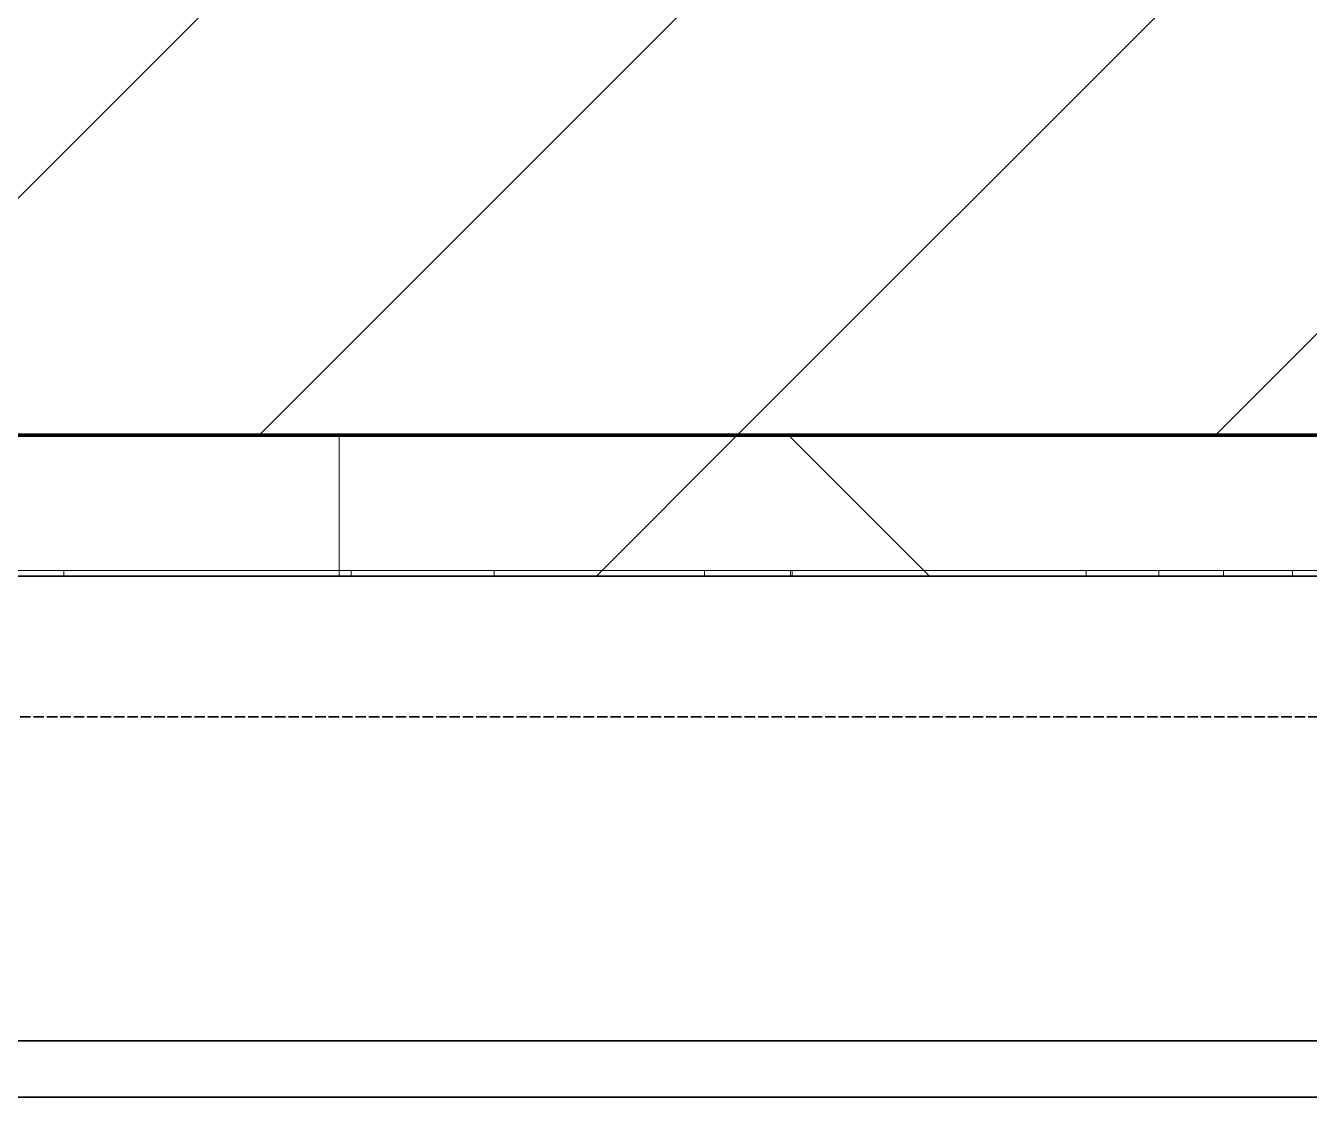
# Model space of a CAD drawing. Header units: millimetres. Extents: x -920231 to -841213, y -17301 to 22361.
# Drawn here: x -868093.6 to -867638, y 9302 to 9682.4 of the extents above; entities that cross this region are included whole.
import ezdxf

# ---------------------------------------------------------------- set-up
doc = ezdxf.new("R2010")
doc.units = ezdxf.units.MM
doc.linetypes.add('- SOM Dash 1_8_', pattern=[4.7625, 3.175, -1.5875])
for name, color, linetype, lineweight in [('A-GLAZ-CURT', 2, 'Continuous', 9), ('A-WALL', 5, 'Continuous', 35), ('A-WALL-FNSH', 2, 'Continuous', 35), ('A-WALL-PATT', 1, 'Continuous', 35), ('I-WALL-E', 2, 'Continuous', 35)]:
    doc.layers.add(name, color=color, linetype=linetype, lineweight=lineweight)

# ---------------------------------------------------------------- blocks, each defined once
blk = doc.blocks.new('PPLS-PP19_Custom Tile Pattern - Custom Tile Pattern-V50-4230-01 ENLARGED MULTI-PURPOSE LEVEL - REFLECTED CEILING PLAN - SHEET 1')
at = {"layer": 'A-GLAZ-CURT'}
for p, q in [((-63.81, 0), (-38.36, 0)), ((-38.36, 0), (-38.36, -2)), ((-13.88, 0), (9.01, 0)), ((-13.88, -2), (-13.88, 0)), ((9.01, 0), (9.01, -2)), ((34.85, 0), (139.22, 0)), ((34.85, -2), (34.85, 0)), ((139.22, 0), (139.22, -2)), ((170.29, 0), (245.04, 0)), ((170.29, -2), (170.29, 0)), ((195.99, 0), (213.31, 0)), ((213.31, 0), (195.99, 0)), ((230.06, 0), (300, 0)), ((245.04, 0), (245.04, -2)), ((295.8, 0), (300, 0)), ((295.8, -2), (295.8, 0)), ((300, 0), (300, -2)), ((-300, -2), (300, -2)), ((-38.36, -2), (-63.81, -2)), ((9.01, -2), (-13.88, -2)), ((139.22, -2), (34.85, -2)), ((139.77, 0), (139.77, -2)), ((245.04, -2), (170.29, -2)), ((300, -2), (295.8, -2)), ((300, -2), (300, -50)), ((300, -50), (-300, -50))]:
    blk.add_line(p, q, dxfattribs=at)
for points, knots in [([(-115.82, 0), (-114.96, 0), (-110.41, 0), (-96.78, 0), (-71.33, 0), (-42.53, 0), (-17.63, 0), (-8.1, 0), (-7.09, 0)], [-5724.064692, -5724.064692, -5724.064692, -5724.064692, -5430.283136, -5103.229623, -4799.173296, -4065.652676, -3589.737505, -3531.869704, -3531.869704, -3531.869704, -3531.869704]), ([(-29.03, 0), (-33.97, 0), (-43.74, 0), (-56.37, 0), (-71.58, 0), (-75.91, 0), (-78.79, 0)], [-2680.714891, -2680.714891, -2680.714891, -2680.714891, -2413.671296, -2161.752162, -2006.592567, -1650.423067, -1650.423067, -1650.423067, -1650.423067]), ([(-6.98, 0), (-7.37, 0), (-14.84, 0), (-25.64, 0), (-40, 0), (-56.24, 0), (-69.62, 0), (-76.67, 0), (-78.77, 0)], [-2540.223652, -2540.223652, -2540.223652, -2540.223652, -2518.50168, -2125.455881, -1792.521578, -1466.981642, -1208.454564, -1098.980315, -1098.980315, -1098.980315, -1098.980315]), ([(-78.76, 0), (-74.65, 0), (-62.97, 0), (-48.14, 0), (-36.49, 0), (-33.57, 0), (-29.94, 0), (-28.57, 0)], [-1274.333717, -1274.333717, -1274.333717, -1274.333717, -1073.56893, -651.549973, -296.515819, -83.513472, 0, 0, 0, 0]), ([(-78.48, 0), (-72.44, 0), (-61.77, 0), (-54.4, 0), (-48.53, 0), (-30.79, 0), (-18.03, 0), (8.61, 0), (15.02, 0), (22.91, 0), (31, 0), (39.04, 0), (51.19, 0), (58.74, 0), (61.34, 0), (61.45, 0)], [-4359.181107, -4359.181107, -4359.181107, -4359.181107, -4008.285538, -3689.699207, -3546.54457, -3315.260113, -2864.387349, -2439.246196, -2084.094819, -1956.422387, -1818.904206, -1645.594513, -1443.202566, -1228.752106, -1120.932285, -1120.932285, -1120.932285, -1120.932285]), ([(-36.33, 0), (-36.43, 0), (-37.27, 0), (-45.02, 0), (-46.13, 0), (-60.59, 0), (-72.27, 0), (-78.11, 0)], [-1855.773136, -1855.773136, -1855.773136, -1855.773136, -1810.870157, -1672.078046, -1405.135169, -1060.00838, -740.068933, -740.068933, -740.068933, -740.068933]), ([(-26.75, 0), (-27.82, 0), (-36.18, 0), (-52.86, 0), (-68.54, 0), (-77.81, 0)], [-8718.362214, -8718.362214, -8718.362214, -8718.362214, -8532.293389, -8073.216054, -7555.913918, -7555.913918, -7555.913918, -7555.913918]), ([(-6.94, 0), (-8.39, 0), (-24.18, 0), (-47.42, 0), (-65.35, 0), (-66.28, 0), (-66.31, 0)], [-3822.16526, -3822.16526, -3822.16526, -3822.16526, -3745.412743, -2981.410125, -2542.574734, -2526.906796, -2526.906796, -2526.906796, -2526.906796]), ([(-65.47, 0), (-65.27, 0), (-62.78, 0), (-55.26, 0), (-43.47, 0), (-38.36, 0)], [-2362.748727, -2362.748727, -2362.748727, -2362.748727, -2315.303971, -1809.437387, -1213.642243, -1213.642243, -1213.642243, -1213.642243]), ([(-63.63, 0), (-61.49, 0), (-57.39, 0), (-54.49, 0), (-45.2, 0), (-40.79, 0), (-40.46, 0), (-40.44, 0)], [-2969.237017, -2969.237017, -2969.237017, -2969.237017, -2851.217951, -2734.127174, -2474.780881, -2410.990208, -2350.645972, -2350.645972, -2350.645972, -2350.645972]), ([(-51.83, 0), (-51.83, 0), (-51.78, 0), (-47.4, 0), (-46.01, 0), (-40.22, 0), (-36.78, 0)], [-632.814994, -632.814994, -632.814994, -632.814994, -627.965721, -508.377888, -260.442412, 0, 0, 0, 0]), ([(-6.94, 0), (-11.93, 0), (-21.73, 0), (-32.81, 0), (-44.85, 0), (-51.43, 0), (-51.79, 0)], [-1544.616638, -1544.616638, -1544.616638, -1544.616638, -1290.787923, -1039.307308, -819.71621, -644.910881, -644.910881, -644.910881, -644.910881]), ([(-36.78, 0), (-32.43, 0), (-22.7, 0), (-12.14, 0), (-6.95, 0)], [-6191.144455, -6191.144455, -6191.144455, -6191.144455, -5862.463379, -5564.703096, -5564.703096, -5564.703096, -5564.703096]), ([(-36.29, 0), (-36.29, 0), (-34.66, 0), (-28.88, 0), (-26.95, 0), (-26.54, 0)], [-9150.272121, -9150.272121, -9150.272121, -9150.272121, -9057.163041, -8919.836787, -8834.607043, -8834.607043, -8834.607043, -8834.607043]), ([(30.82, 0), (29.27, 0), (20.14, 0), (3.54, 0), (-16.58, 0), (-34.76, 0), (-36.04, 0)], [-10462.034656, -10462.034656, -10462.034656, -10462.034656, -10363.088938, -9884.23066, -9424.652049, -9182.880979, -9182.880979, -9182.880979, -9182.880979]), ([(-33.34, 0), (-33.34, 0), (-32.93, 0), (-31.16, 0), (-30.52, 0)], [-2415.024266, -2415.024266, -2415.024266, -2415.024266, -2357.633367, -2323.618664, -2323.618664, -2323.618664, -2323.618664]), ([(-7.08, 0), (-10.92, 0), (-20.29, 0), (-30.57, 0), (-31.82, 0), (-32, 0)], [-3194.975664, -3194.975664, -3194.975664, -3194.975664, -2994.501669, -2698.150104, -2614.070998, -2614.070998, -2614.070998, -2614.070998]), ([(-30.61, 0), (-29.53, 0), (-23.35, 0), (-15.75, 0), (-15.19, 0)], [-54150.414002, -54150.414002, -54150.414002, -54150.414002, -53749.15266, -53717.791567, -53717.791567, -53717.791567, -53717.791567]), ([(-13.88, 0), (-15.14, 0), (-18.44, 0), (-26.26, 0), (-29.97, 0), (-30.54, 0)], [-55123.81448, -55123.81448, -55123.81448, -55123.81448, -54789.006179, -54461.685999, -54258.56961, -54258.56961, -54258.56961, -54258.56961]), ([(-30.52, 0), (-27.11, 0), (-17.83, 0), (5.99, 0), (22.06, 0), (37.44, 0), (45.92, 0), (56.06, 0), (60.94, 0), (63.77, 0)], [-2323.618664, -2323.618664, -2323.618664, -2323.618664, -2142.497158, -1716.209403, -1206.526904, -1089.329421, -901.315459, -753.071572, -580.904666, -580.904666, -580.904666, -580.904666]), ([(-7.98, 0), (-10.81, 0), (-17.68, 0), (-24.92, 0), (-29.03, 0)], [-3077.857837, -3077.857837, -3077.857837, -3077.857837, -2903.012179, -2680.714891, -2680.714891, -2680.714891, -2680.714891]), ([(-28.57, 0), (-26.93, 0), (-20.29, 0), (-14.19, 0), (-8.7, 0), (-7.07, 0)], [-5361.429781, -5361.429781, -5361.429781, -5361.429781, -5261.36855, -5050.479954, -4964.286834, -4964.286834, -4964.286834, -4964.286834]), ([(-15.19, 0), (-13.07, 0), (7.48, 0), (42.82, 0), (88.72, 0), (120.63, 0), (138.28, 0), (138.53, 0)], [-461.142613, -461.142613, -461.142613, -461.142613, -429.606584, -390.253598, -346.313304, -291.370682, -290.5735, -290.5735, -290.5735, -290.5735]), ([(-6.94, 0), (-3.6, 0), (3.69, 0), (13.15, 0), (21.24, 0), (24.62, 0), (24.72, 0), (24.72, 0)], [-4962.037146, -4962.037146, -4962.037146, -4962.037146, -4785.90057, -4596.498881, -4445.288762, -4384.376941, -4376.041937, -4376.041937, -4376.041937, -4376.041937]), ([(70.61, 0), (66.16, 0), (55.8, 0), (39.61, 0), (24.74, 0), (6.7, 0), (-4.34, 0), (-6.94, 0)], [-4647.237329, -4647.237329, -4647.237329, -4647.237329, -4326.416877, -4098.545751, -3766.694881, -3333.063701, -3197.388875, -3197.388875, -3197.388875, -3197.388875]), ([(-6.93, 0), (-2.66, 0), (4.83, 0), (9.64, 0), (10.14, 0), (10.18, 0)], [-3528.905426, -3528.905426, -3528.905426, -3528.905426, -3285.047089, -3066.359526, -3044.715262, -3044.715262, -3044.715262, -3044.715262]), ([(8.33, 0), (8.19, 0), (7.18, 0), (2.33, 0), (-3.95, 0), (-6.9, 0)], [-3574.286521, -3574.286521, -3574.286521, -3574.286521, -3526.962355, -3285.499107, -3100.113641, -3100.113641, -3100.113641, -3100.113641]), ([(64.46, 0), (60.91, 0), (51.31, 0), (37, 0), (24.07, 0), (12.82, 0), (2.05, 0), (-5.39, 0), (-6.76, 0)], [-2837.607875, -2837.607875, -2837.607875, -2837.607875, -2634.532728, -2313.748533, -2106.613311, -1925.670641, -1617.263037, -1547.786114, -1547.786114, -1547.786114, -1547.786114]), ([(9.32, 0), (9.08, 0), (7.65, 0), (3.06, 0), (-3.05, 0), (-6.03, 0)], [-2922.926651, -2922.926651, -2922.926651, -2922.926651, -2882.788014, -2720.818881, -2557.56082, -2557.56082, -2557.56082, -2557.56082]), ([(-5.98, 0), (-2.39, 0), (15.01, 0), (43.36, 0), (70.92, 0), (82.12, 0), (83.66, 0)], [-5546.233574, -5546.233574, -5546.233574, -5546.233574, -5340.621928, -4573.028122, -4094.177415, -3869.465285, -3869.465285, -3869.465285, -3869.465285]), ([(31.18, 0), (25.97, 0), (13.75, 0), (1.27, 0), (-5.93, 0)], [-4496.803627, -4496.803627, -4496.803627, -4496.803627, -4222.080604, -3840.17135, -3840.17135, -3840.17135, -3840.17135]), ([(64.89, 0), (62.59, 0), (52.74, 0), (35.84, 0), (18.55, 0), (11.55, 0), (9.01, 0)], [-337.025902, -337.025902, -337.025902, -337.025902, -330.153101, -307.516438, -285.83788, -269.307637, -269.307637, -269.307637, -269.307637]), ([(24.69, 0), (24.54, 0), (20.99, 0), (15.48, 0), (10.8, 0), (9.63, 0)], [-4368.572414, -4368.572414, -4368.572414, -4368.572414, -4306.476363, -4080.000647, -3772.857994, -3772.857994, -3772.857994, -3772.857994]), ([(18.16, 0), (19.15, 0), (24.25, 0), (25.66, 0), (26.12, 0)], [-5700.113719, -5700.113719, -5700.113719, -5700.113719, -5554.232259, -5302.431367, -5302.431367, -5302.431367, -5302.431367]), ([(64.84, 0), (64.12, 0), (59.73, 0), (51.85, 0), (43.81, 0), (29.53, 0), (20.67, 0), (18.85, 0), (18.16, 0)], [-6776.195379, -6776.195379, -6776.195379, -6776.195379, -6738.82075, -6548.303034, -6314.283804, -6135.05769, -5972.647715, -5832.674503, -5832.674503, -5832.674503, -5832.674503]), ([(27.44, 0), (27.9, 0), (29.54, 0), (38.07, 0), (53.39, 0), (71.67, 0), (84.83, 0), (86.01, 0), (92.51, 0), (94.33, 0)], [-5037.309798, -5037.309798, -5037.309798, -5037.309798, -4887.603822, -4705.298446, -4353.683244, -3960.84581, -3759.045785, -3336.541051, -2783.776468, -2783.776468, -2783.776468, -2783.776468]), ([(53.18, 0), (53.06, 0), (52.22, 0), (44.99, 0), (36.46, 0), (30.82, 0)], [-622.740158, -622.740158, -622.740158, -622.740158, -566.066452, -360.610861, 0, 0, 0, 0]), ([(136.44, 0), (121.66, 0), (86.93, 0), (51.16, 0), (31.18, 0)], [-106.750556, -106.750556, -106.750556, -106.750556, -59.610984, 0, 0, 0, 0]), ([(34.85, 0), (38.34, 0), (49.1, 0), (71.92, 0), (100.57, 0), (116.36, 0), (128.82, 0), (129.02, 0), (129.02, 0)], [-133.562983, -133.562983, -133.562983, -133.562983, -118.513713, -97.899267, -63.759246, -39.050993, -35.895543, -35.445596, -35.445596, -35.445596, -35.445596]), ([(63.83, 0), (60.88, 0), (55.62, 0), (46.51, 0), (41.18, 0), (36.02, 0), (35.54, 0), (35.54, 0)], [-351.497959, -351.497959, -351.497959, -351.497959, -341.267687, -334.000314, -326.15566, -319.318397, -317.489778, -317.489778, -317.489778, -317.489778]), ([(36.29, 0), (37.77, 0), (48.82, 0), (64.79, 0), (95.91, 0), (124.45, 0), (132.42, 0), (134.6, 0)], [-314.598523, -314.598523, -314.598523, -314.598523, -305.899624, -287.17622, -249.500363, -194.761443, -152.241002, -152.241002, -152.241002, -152.241002]), ([(61.47, 0), (61.47, 0), (61.21, 0), (54.61, 0), (53.71, 0), (53.56, 0)], [-1113.311073, -1113.311073, -1113.311073, -1113.311073, -1096.402191, -891.204116, -747.28819, -747.28819, -747.28819, -747.28819]), ([(64.83, 0), (65.91, 0), (68.3, 0), (72.74, 0), (75.22, 0), (76.03, 0), (76.21, 0)], [-559.496208, -559.496208, -559.496208, -559.496208, -495.328968, -421.953223, -334.951786, -290.452333, -290.452333, -290.452333, -290.452333]), ([(114.39, 0), (114.2, 0), (112.08, 0), (105.42, 0), (92.38, 0), (85.59, 0), (74.94, 0), (67.75, 0), (64.89, 0)], [-8148.58938, -8148.58938, -8148.58938, -8148.58938, -8105.191388, -7723.759874, -7531.75727, -7135.649961, -6924.452779, -6776.988072, -6776.988072, -6776.988072, -6776.988072]), ([(168.37, 0), (167.68, 0), (162.47, 0), (147.02, 0), (109.77, 0), (80.08, 0), (66.3, 0), (64.9, 0)], [-543.375029, -543.375029, -543.375029, -543.375029, -530.793311, -458.593899, -401.860199, -357.622665, -352.742696, -352.742696, -352.742696, -352.742696]), ([(76.63, 0), (74.8, 0), (70.93, 0), (66.72, 0), (64.9, 0)], [-3095.572228, -3095.572228, -3095.572228, -3095.572228, -2950.589685, -2846.171412, -2846.171412, -2846.171412, -2846.171412]), ([(103.09, 0), (101.08, 0), (88.71, 0), (75.97, 0), (65.4, 0)], [-375.435014, -375.435014, -375.435014, -375.435014, -369.147452, -337.53238, -337.53238, -337.53238, -337.53238]), ([(76.22, 0), (75.58, 0), (73.64, 0), (71.05, 0), (70.61, 0)], [-193.634889, -193.634889, -193.634889, -193.634889, -31.537676, 0, 0, 0, 0]), ([(94.4, 0), (94.4, 0), (94.64, 0), (99.11, 0), (108.97, 0), (120.79, 0), (139.94, 0), (163.31, 0), (185.23, 0), (193.62, 0), (194.69, 0), (194.79, 0)], [-2348.345796, -2348.345796, -2348.345796, -2348.345796, -2310.419338, -2233.599744, -2052.234781, -1843.028543, -1530.39897, -1095.004608, -529.74427, -295.064701, -265.121568, -265.121568, -265.121568, -265.121568]), ([(129.02, 0), (129, 0), (124.41, 0), (122.35, 0), (114.96, 0), (108.04, 0), (103.09, 0)], [-35.354907, -35.354907, -35.354907, -35.354907, -31.430235, -22.807238, -15.488593, 0, 0, 0, 0]), ([(157.9, 0), (156.77, 0), (151.67, 0), (143.29, 0), (134.04, 0), (126.24, 0), (118.6, 0), (114.23, 0), (111.98, 0), (105.66, 0), (105.23, 0), (105.23, 0)], [-10292.955006, -10292.955006, -10292.955006, -10292.955006, -10098.273015, -9847.788484, -9677.714971, -9567.007022, -9453.21225, -9220.200448, -9012.77275, -8966.157302, -8929.495943, -8929.495943, -8929.495943, -8929.495943]), ([(105.26, 0), (105.52, 0), (111.01, 0), (112.65, 0), (113.59, 0)], [-8920.561005, -8920.561005, -8920.561005, -8920.561005, -8814.835624, -8577.462505, -8577.462505, -8577.462505, -8577.462505]), ([(193.8, 0), (193.33, 0), (190.11, 0), (183.13, 0), (171, 0), (161.95, 0), (161.28, 0), (158.35, 0), (157.85, 0), (157.77, 0)], [-11665.349007, -11665.349007, -11665.349007, -11665.349007, -11565.880756, -11105.624034, -10839.086983, -10768.332124, -10666.779182, -10580.760289, -10550.278881, -10550.278881, -10550.278881, -10550.278881]), ([(300, 0), (286.53, 0), (254.22, 0), (207.11, 0), (177.41, 0), (159.34, 0), (158.33, 0), (158.3, 0)], [-285.253232, -285.253232, -285.253232, -285.253232, -244.693688, -187.987675, -143.776725, -129.632772, -123.352749, -123.352749, -123.352749, -123.352749]), ([(159.07, 0), (159.13, 0), (160.84, 0), (165.21, 0), (174.15, 0), (185.98, 0), (208.82, 0), (219.42, 0), (230.06, 0)], [-115.643202, -115.643202, -115.643202, -115.643202, -114.681583, -87.660824, -65.295536, -41.623857, -24.459831, 0, 0, 0, 0]), ([(215.22, 0), (214.62, 0), (210.55, 0), (203.98, 0), (187.54, 0), (175.3, 0), (169.49, 0)], [-203.825446, -203.825446, -203.825446, -203.825446, -198.527383, -184.406837, -162.427601, -142.916156, -142.916156, -142.916156, -142.916156]), ([(170.29, 0), (170.39, 0), (171.48, 0), (172.17, 0), (172.45, 0)], [-59.471458, -59.471458, -59.471458, -59.471458, -56.742688, -29.735729, -29.735729, -29.735729, -29.735729]), ([(172.07, 0), (177.66, 0), (187.87, 0), (201.08, 0), (207.47, 0), (213.96, 0), (215.11, 0)], [-255.364076, -255.364076, -255.364076, -255.364076, -237.955587, -223.92608, -215.862851, -208.75215, -208.75215, -208.75215, -208.75215]), ([(300, 0), (288.22, 0), (262, 0), (230.48, 0), (220, 0), (219.04, 0)], [-12528.858583, -12528.858583, -12528.858583, -12528.858583, -11905.454923, -11162.864862, -10859.773777, -10859.773777, -10859.773777, -10859.773777]), ([(219.84, 0), (220.8, 0), (227.72, 0), (240.28, 0), (245.04, 0)], [-10674.31991, -10674.31991, -10674.31991, -10674.31991, -10511.382485, -9932.504441, -9932.504441, -9932.504441, -9932.504441]), ([(284.78, 0), (284.83, 0), (285.23, 0), (287.47, 0), (293.59, 0), (297.76, 0), (300, 0)], [-4096.535135, -4096.535135, -4096.535135, -4096.535135, -4053.389046, -3959.664717, -3862.421465, -3746.95702, -3746.95702, -3746.95702, -3746.95702]), ([(295.8, 0), (294.18, 0), (290.94, 0), (286.68, 0), (285.79, 0)], [-4679.165325, -4679.165325, -4679.165325, -4679.165325, -4358.271401, -4213.061173, -4213.061173, -4213.061173, -4213.061173])]:
    blk.add_open_spline(points, degree=3, knots=knots, dxfattribs=at)
for points in [[(-39.84, 0), (-39.08, 0), (-38.11, 0), (-37.36, 0)], [(80.35, 0), (79.57, 0), (78.27, 0), (76.63, 0)], [(84.06, 0), (83.48, 0), (82.41, 0), (81.72, 0)], [(195.11, 0), (194.91, 0), (194.44, 0), (193.8, 0)]]:
    blk.add_open_spline(points, degree=3, dxfattribs=at)
blk = doc.blocks.new('PPLS-PP19_Custom Tile Pattern - Custom Tile Pattern-V51-4230-01 ENLARGED MULTI-PURPOSE LEVEL - REFLECTED CEILING PLAN - SHEET 1')
at = {"layer": 'A-GLAZ-CURT'}
for p, q in [((-300, 0), (-202.31, 0)), ((-300, -2), (-300, 0)), ((-293.07, 0), (-275.75, 0)), ((-275.75, 0), (-293.07, 0)), ((-222.32, 0), (-205, 0)), ((-205, 0), (-222.32, 0)), ((-202.31, 0), (-202.31, -2)), ((-300, -2), (300, -2)), ((-300, -50), (-300, -2)), ((-202.31, -2), (-300, -2)), ((300, -50), (-300, -50))]:
    blk.add_line(p, q, dxfattribs=at)
at = {"layer": 'A-GLAZ-CURT', "flags": 128}
for points in [[(-300, 0), (-291.7, 0), (-283.58, 0), (-275.62, 0), (-267.8, 0), (-260.12, 0), (-252.56, 0), (-245.12, 0), (-237.77, 0), (-230.5, 0), (-223.32, 0), (-216.2, 0), (-209.18, 0), (-202.31, 0)], [(-174.21, 0), (-178.96, 0), (-183.97, 0), (-189.27, 0), (-194.85, 0), (-200.68, 0), (-206.74, 0), (-213.02, 0), (-219.49, 0), (-226.14, 0), (-232.95, 0), (-239.91, 0), (-247.01, 0), (-254.25, 0), (-261.61, 0), (-269.09, 0), (-276.68, 0), (-284.36, 0), (-292.14, 0), (-300, 0)]]:
    blk.add_lwpolyline(points, dxfattribs=at)
at = {"layer": 'A-GLAZ-CURT'}
for points, knots in [([(-300, 0), (-284.65, 0), (-236.57, 0), (-184.21, 0), (-151.15, 0), (-140.66, 0)], [-5323.127839, -5323.127839, -5323.127839, -5323.127839, -4502.809032, -2700.551212, -1671.606487, -1671.606487, -1671.606487, -1671.606487]), ([(-175.95, 0), (-187.98, 0), (-220.58, 0), (-262.56, 0), (-294.48, 0), (-300, 0)], [-16031.774418, -16031.774418, -16031.774418, -16031.774418, -15131.813646, -13729.592194, -13439.944408, -13439.944408, -13439.944408, -13439.944408]), ([(-137.88, 0), (-140.56, 0), (-147.66, 0), (-147.69, 0), (-158.72, 0), (-174.02, 0), (-185.59, 0), (-209.77, 0), (-232.01, 0), (-255.22, 0), (-262.59, 0), (-264.9, 0), (-265.4, 0)], [-3187.727384, -3187.727384, -3187.727384, -3187.727384, -2919.378265, -2477.344047, -2237.412286, -2029.680487, -1755.085331, -1400.429864, -858.079193, -543.655514, -208.940337, 0, 0, 0, 0]), ([(-258.6, 0), (-257.91, 0), (-254.26, 0), (-241.25, 0), (-225.99, 0), (-213.1, 0), (-200.2, 0), (-188.43, 0), (-179.68, 0), (-175.96, 0)], [-5722.54675, -5722.54675, -5722.54675, -5722.54675, -5657.471696, -5413.335975, -5017.494783, -4832.723979, -4666.091899, -4349.945572, -4153.21229, -4153.21229, -4153.21229, -4153.21229]), ([(-175.95, 0), (-176.72, 0), (-183.76, 0), (-199.46, 0), (-216.65, 0), (-231.26, 0), (-233.46, 0), (-234, 0)], [-1805.303338, -1805.303338, -1805.303338, -1805.303338, -1763.376603, -1422.553702, -978.033455, -846.069444, -682.911962, -682.911962, -682.911962, -682.911962]), ([(-233.49, 0), (-233.44, 0), (-232.38, 0), (-230.74, 0), (-225.3, 0), (-223.63, 0)], [-455.274641, -455.274641, -455.274641, -455.274641, -440.605512, -119.536984, 0, 0, 0, 0]), ([(-223.63, 0), (-219.39, 0), (-206.17, 0), (-190.43, 0), (-179.18, 0), (-175.96, 0)], [-5463.295695, -5463.295695, -5463.295695, -5463.295695, -5161.076232, -4739.070012, -4570.753901, -4570.753901, -4570.753901, -4570.753901])]:
    blk.add_open_spline(points, degree=3, knots=knots, dxfattribs=at)

msp = doc.modelspace()

# ---------------------------------------------------------------- hatches: boundary and pattern name
at = {"layer": 'A-WALL-PATT', "lineweight": 9}
h = msp.add_hatch(dxfattribs=at)
h.set_pattern_fill('FP_2', color=256, style=0, pattern_type=2)
h.set_pattern_definition([(45, (0, 0), (-84.852814, 84.852814), [])])
h.paths.add_polyline_path([(-863509.24, 9537.02), (-863196.84, 9537.02), (-863196.84, 9737.02), (-871007.37, 9737.02), (-871007.37, 9537.02), (-865807.83, 9537.02)])
h = msp.add_hatch(dxfattribs=at)
h.set_pattern_fill('FP_3', color=256, style=0, pattern_type=2)
h.set_pattern_definition([(45, (0, 0), (-212.13203, 212.13203), []), (135, (0, 0), (-212.13203, -212.13203), [])])
h.paths.add_polyline_path([(-863021.5, 9487.02), (-863021.5, 9535.52), (-863171.5, 9535.52), (-863171.5, 9537.02), (-870957.37, 9537.02), (-870957.37, 9487.02), (-863509.24, 9487.02)])

# ---------------------------------------------------------------- linework, layer by layer
at = {"layer": 'A-WALL', "color": 7, "lineweight": 70}
for p, q in [((-863196.84, 9537.02), (-870957.37, 9537.02)), ((-870957.37, 9537.02), (-863196.84, 9537.02))]:
    msp.add_line(p, q, dxfattribs=at)
at = {"layer": 'A-WALL-FNSH', "color": 250}
msp.add_line((-863021.5, 9487.02), (-870957.37, 9487.02), dxfattribs=at)
at = {"layer": 'I-WALL-E', "color": 55, "linetype": '- SOM Dash 1_8_'}
for p, q in [((-861210.65, 9437.02), (-870957.37, 9437.02)), ((-870957.37, 9437.02), (-863514.72, 9437.02))]:
    msp.add_line(p, q, dxfattribs=at)
at = {"layer": 'I-WALL-E'}
for p, q in [((-856727.37, 9322.02), (-870957.37, 9322.02)), ((-870957.37, 9322.02), (-856727.37, 9322.02)), ((-856727.37, 9302.02), (-870957.37, 9302.02)), ((-870957.37, 9302.02), (-856727.37, 9302.02))]:
    msp.add_line(p, q, dxfattribs=at)

# ---------------------------------------------------------------- block references
at = {"layer": 'A-GLAZ-CURT', "rotation": 180}
for name, p in [('PPLS-PP19_Custom Tile Pattern - Custom Tile Pattern-V51-4230-01 ENLARGED MULTI-PURPOSE LEVEL - REFLECTED CEILING PLAN - SHEET 1', (-868282.37, 9487.02)), ('PPLS-PP19_Custom Tile Pattern - Custom Tile Pattern-V50-4230-01 ENLARGED MULTI-PURPOSE LEVEL - REFLECTED CEILING PLAN - SHEET 1', (-867682.37, 9487.02))]:
    msp.add_blockref(name, p, dxfattribs=at)

doc.saveas('drawing.dxf')
